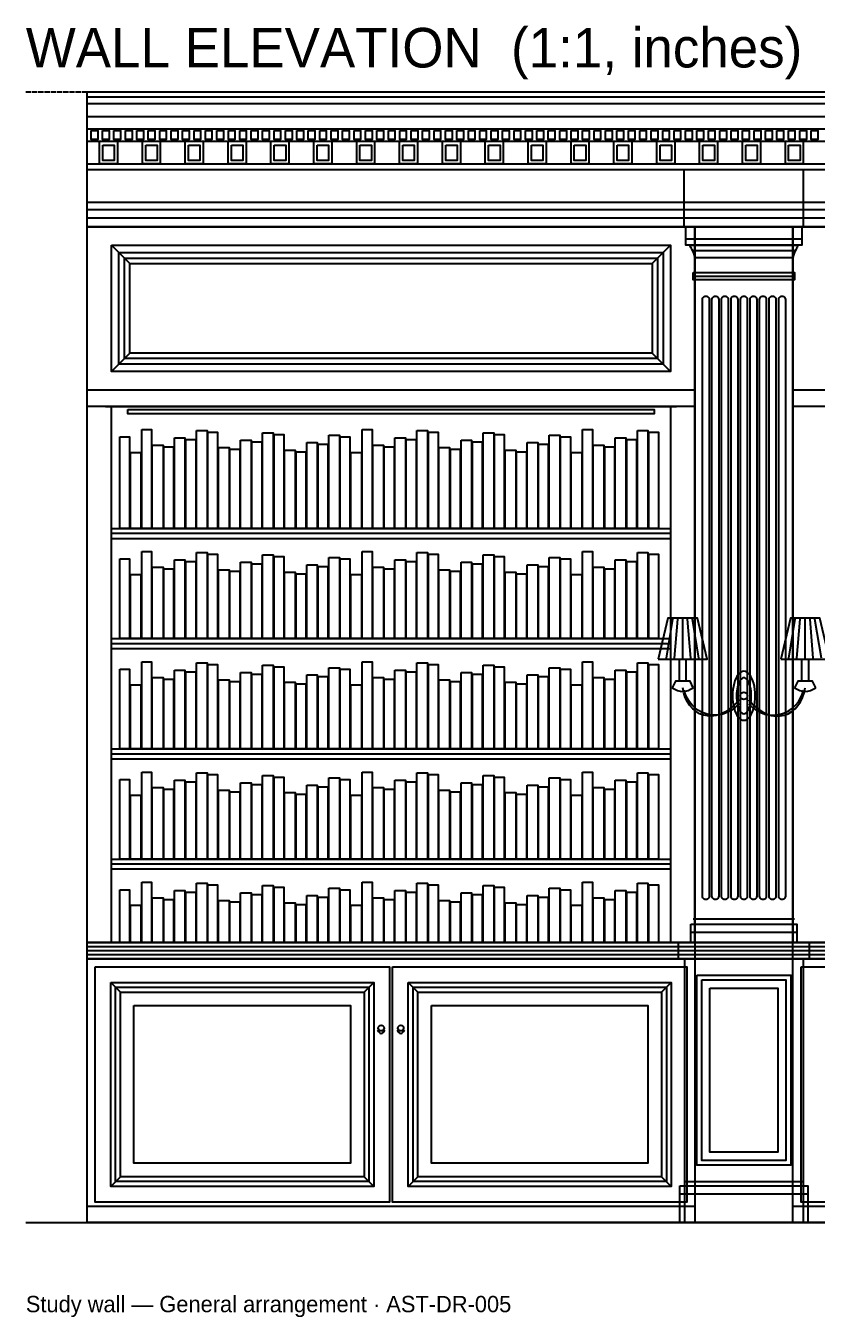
# Model space of a CAD drawing. Header units: inches. Extents: x 0 to 473, y -9 to 115.
# Drawn here: x 0 to 76.2, y -9.1 to 115.4 of the extents above; entities that cross this region are included whole.
import ezdxf

# ---------------------------------------------------------------- set-up
doc = ezdxf.new("R2010")
doc.units = ezdxf.units.IN
doc.header["$MEASUREMENT"] = 0
doc.linetypes.add('DASHED', pattern=[0.6, 0.5, -0.1])
doc.layers.add('Wall elevation', color=7, linetype='Continuous')

msp = doc.modelspace()

# ---------------------------------------------------------------- linework, layer by layer
at = {"layer": 'Wall elevation', "linetype": 'DASHED'}
msp.add_line((0, 109.02), (190.83, 109.02), dxfattribs=at)
at = {"layer": 'Wall elevation'}
for p, q in [((5.91, 108.54), (184.92, 108.54)), ((5.91, 107.91), (184.92, 107.91)), ((5.91, 106.65), (184.92, 106.65)), ((5.91, 105.47), (184.92, 105.47)), ((5.91, 104.29), (184.92, 104.29)), ((5.91, 102.09), (184.92, 102.09)), ((5.91, 101.54), (184.92, 101.54)), ((63.5, 96.02), (63.5, 101.54)), ((75, 96.02), (75, 101.54)), ((5.91, 98.39), (184.92, 98.39)), ((5.91, 97.68), (184.92, 97.68)), ((5.91, 96.89), (184.92, 96.89)), ((63.66, 94.84), (74.84, 94.84)), ((8.27, 94.25), (10.04, 92.48)), ((62.17, 94.25), (60.39, 92.48)), ((64.29, 93.74), (74.21, 93.74)), ((64.53, 93.07), (73.98, 93.07)), ((64.37, 91.26), (74.13, 91.26)), ((8.27, 82.05), (10.04, 83.82)), ((62.17, 82.05), (60.39, 83.82)), ((7.68, 78.7), (62.76, 78.7)), ((8.27, 66.46), (62.17, 66.46)), ((61.77, 54.41), (62.4, 58.19)), ((62.56, 54.41), (62.87, 58.19)), ((63.35, 54.41), (63.35, 58.19)), ((64.13, 54.41), (63.82, 58.19)), ((64.92, 54.41), (64.29, 58.19)), ((73.58, 54.41), (74.21, 58.19)), ((74.37, 54.41), (74.69, 58.19)), ((75.16, 54.41), (75.16, 58.19)), ((75.94, 54.41), (75.63, 58.19)), ((76.73, 54.41), (76.1, 58.19)), ((8.27, 55.83), (62.17, 55.83)), ((8.27, 45.2), (62.17, 45.2)), ((8.27, 34.57), (62.17, 34.57)), ((64.37, 29.29), (74.13, 29.29)), ((64.13, 27.99), (74.37, 27.99)), ((5.91, 26.61), (64.53, 26.61)), ((5.91, 26.22), (64.53, 26.22)), ((62.95, 26.61), (75.55, 26.61)), ((62.95, 26.22), (75.55, 26.22)), ((73.98, 26.61), (124.72, 26.61)), ((73.98, 26.22), (124.72, 26.22)), ((5.91, 25.83), (64.53, 25.83)), ((62.95, 25.83), (75.55, 25.83)), ((73.98, 25.83), (124.72, 25.83)), ((8.19, 23.15), (9.13, 22.2)), ((33.56, 23.15), (32.62, 22.2)), ((36.87, 23.15), (37.81, 22.2)), ((62.24, 23.15), (61.3, 22.2)), ((8.19, 3.46), (9.13, 4.41)), ((33.56, 3.46), (32.62, 4.41)), ((36.87, 3.46), (37.81, 4.41)), ((62.24, 3.46), (61.3, 4.41)), ((63.54, 3.94), (74.96, 3.94)), ((63.07, 2.76), (75.43, 2.76)), ((5.91, 1.57), (64.53, 1.57)), ((73.98, 1.57), (124.72, 1.57)), ((0, 0), (190.83, 0))]:
    msp.add_line(p, q, dxfattribs=at)
for points in [[(5.91, 109.02), (184.92, 109.02), (184.92, 96.02), (5.91, 96.02), (5.91, 109.02)], [(6.3, 105.31), (6.93, 105.31), (6.93, 104.45), (6.3, 104.45), (6.3, 105.31)], [(7.4, 105.31), (8.03, 105.31), (8.03, 104.45), (7.4, 104.45), (7.4, 105.31)], [(8.5, 105.31), (9.13, 105.31), (9.13, 104.45), (8.5, 104.45), (8.5, 105.31)], [(9.61, 105.31), (10.24, 105.31), (10.24, 104.45), (9.61, 104.45), (9.61, 105.31)], [(10.71, 105.31), (11.34, 105.31), (11.34, 104.45), (10.71, 104.45), (10.71, 105.31)], [(11.81, 105.31), (12.44, 105.31), (12.44, 104.45), (11.81, 104.45), (11.81, 105.31)], [(12.91, 105.31), (13.54, 105.31), (13.54, 104.45), (12.91, 104.45), (12.91, 105.31)], [(14.02, 105.31), (14.65, 105.31), (14.65, 104.45), (14.02, 104.45), (14.02, 105.31)], [(15.12, 105.31), (15.75, 105.31), (15.75, 104.45), (15.12, 104.45), (15.12, 105.31)], [(16.22, 105.31), (16.85, 105.31), (16.85, 104.45), (16.22, 104.45), (16.22, 105.31)], [(17.32, 105.31), (17.95, 105.31), (17.95, 104.45), (17.32, 104.45), (17.32, 105.31)], [(18.43, 105.31), (19.06, 105.31), (19.06, 104.45), (18.43, 104.45), (18.43, 105.31)], [(19.53, 105.31), (20.16, 105.31), (20.16, 104.45), (19.53, 104.45), (19.53, 105.31)], [(20.63, 105.31), (21.26, 105.31), (21.26, 104.45), (20.63, 104.45), (20.63, 105.31)], [(21.73, 105.31), (22.36, 105.31), (22.36, 104.45), (21.73, 104.45), (21.73, 105.31)], [(22.83, 105.31), (23.46, 105.31), (23.46, 104.45), (22.83, 104.45), (22.83, 105.31)], [(23.94, 105.31), (24.57, 105.31), (24.57, 104.45), (23.94, 104.45), (23.94, 105.31)], [(25.04, 105.31), (25.67, 105.31), (25.67, 104.45), (25.04, 104.45), (25.04, 105.31)], [(26.14, 105.31), (26.77, 105.31), (26.77, 104.45), (26.14, 104.45), (26.14, 105.31)], [(27.24, 105.31), (27.87, 105.31), (27.87, 104.45), (27.24, 104.45), (27.24, 105.31)], [(28.35, 105.31), (28.98, 105.31), (28.98, 104.45), (28.35, 104.45), (28.35, 105.31)], [(29.45, 105.31), (30.08, 105.31), (30.08, 104.45), (29.45, 104.45), (29.45, 105.31)], [(30.55, 105.31), (31.18, 105.31), (31.18, 104.45), (30.55, 104.45), (30.55, 105.31)], [(31.65, 105.31), (32.28, 105.31), (32.28, 104.45), (31.65, 104.45), (31.65, 105.31)], [(32.76, 105.31), (33.39, 105.31), (33.39, 104.45), (32.76, 104.45), (32.76, 105.31)], [(33.86, 105.31), (34.49, 105.31), (34.49, 104.45), (33.86, 104.45), (33.86, 105.31)], [(34.96, 105.31), (35.59, 105.31), (35.59, 104.45), (34.96, 104.45), (34.96, 105.31)], [(36.06, 105.31), (36.69, 105.31), (36.69, 104.45), (36.06, 104.45), (36.06, 105.31)], [(37.17, 105.31), (37.8, 105.31), (37.8, 104.45), (37.17, 104.45), (37.17, 105.31)], [(38.27, 105.31), (38.9, 105.31), (38.9, 104.45), (38.27, 104.45), (38.27, 105.31)], [(39.37, 105.31), (40, 105.31), (40, 104.45), (39.37, 104.45), (39.37, 105.31)], [(40.47, 105.31), (41.1, 105.31), (41.1, 104.45), (40.47, 104.45), (40.47, 105.31)], [(41.57, 105.31), (42.2, 105.31), (42.2, 104.45), (41.57, 104.45), (41.57, 105.31)], [(42.68, 105.31), (43.31, 105.31), (43.31, 104.45), (42.68, 104.45), (42.68, 105.31)], [(43.78, 105.31), (44.41, 105.31), (44.41, 104.45), (43.78, 104.45), (43.78, 105.31)], [(44.88, 105.31), (45.51, 105.31), (45.51, 104.45), (44.88, 104.45), (44.88, 105.31)], [(45.98, 105.31), (46.61, 105.31), (46.61, 104.45), (45.98, 104.45), (45.98, 105.31)], [(47.09, 105.31), (47.72, 105.31), (47.72, 104.45), (47.09, 104.45), (47.09, 105.31)], [(48.19, 105.31), (48.82, 105.31), (48.82, 104.45), (48.19, 104.45), (48.19, 105.31)], [(49.29, 105.31), (49.92, 105.31), (49.92, 104.45), (49.29, 104.45), (49.29, 105.31)], [(50.39, 105.31), (51.02, 105.31), (51.02, 104.45), (50.39, 104.45), (50.39, 105.31)], [(51.5, 105.31), (52.13, 105.31), (52.13, 104.45), (51.5, 104.45), (51.5, 105.31)], [(52.6, 105.31), (53.23, 105.31), (53.23, 104.45), (52.6, 104.45), (52.6, 105.31)], [(53.7, 105.31), (54.33, 105.31), (54.33, 104.45), (53.7, 104.45), (53.7, 105.31)], [(54.8, 105.31), (55.43, 105.31), (55.43, 104.45), (54.8, 104.45), (54.8, 105.31)], [(55.91, 105.31), (56.54, 105.31), (56.54, 104.45), (55.91, 104.45), (55.91, 105.31)], [(57.01, 105.31), (57.64, 105.31), (57.64, 104.45), (57.01, 104.45), (57.01, 105.31)], [(58.11, 105.31), (58.74, 105.31), (58.74, 104.45), (58.11, 104.45), (58.11, 105.31)], [(59.21, 105.31), (59.84, 105.31), (59.84, 104.45), (59.21, 104.45), (59.21, 105.31)], [(60.31, 105.31), (60.94, 105.31), (60.94, 104.45), (60.31, 104.45), (60.31, 105.31)], [(61.42, 105.31), (62.05, 105.31), (62.05, 104.45), (61.42, 104.45), (61.42, 105.31)], [(62.52, 105.31), (63.15, 105.31), (63.15, 104.45), (62.52, 104.45), (62.52, 105.31)], [(63.62, 105.31), (64.25, 105.31), (64.25, 104.45), (63.62, 104.45), (63.62, 105.31)], [(64.72, 105.31), (65.35, 105.31), (65.35, 104.45), (64.72, 104.45), (64.72, 105.31)], [(65.83, 105.31), (66.46, 105.31), (66.46, 104.45), (65.83, 104.45), (65.83, 105.31)], [(66.93, 105.31), (67.56, 105.31), (67.56, 104.45), (66.93, 104.45), (66.93, 105.31)], [(68.03, 105.31), (68.66, 105.31), (68.66, 104.45), (68.03, 104.45), (68.03, 105.31)], [(69.13, 105.31), (69.76, 105.31), (69.76, 104.45), (69.13, 104.45), (69.13, 105.31)], [(70.24, 105.31), (70.87, 105.31), (70.87, 104.45), (70.24, 104.45), (70.24, 105.31)], [(71.34, 105.31), (71.97, 105.31), (71.97, 104.45), (71.34, 104.45), (71.34, 105.31)], [(72.44, 105.31), (73.07, 105.31), (73.07, 104.45), (72.44, 104.45), (72.44, 105.31)], [(73.54, 105.31), (74.17, 105.31), (74.17, 104.45), (73.54, 104.45), (73.54, 105.31)], [(74.65, 105.31), (75.28, 105.31), (75.28, 104.45), (74.65, 104.45), (74.65, 105.31)], [(75.75, 105.31), (76.38, 105.31), (76.38, 104.45), (75.75, 104.45), (75.75, 105.31)], [(7.11, 104.29), (8.84, 104.29), (8.84, 102.09), (7.11, 102.09), (7.11, 104.29)], [(7.42, 103.9), (8.52, 103.9), (8.52, 102.4), (7.42, 102.4), (7.42, 103.9)], [(11.24, 104.29), (12.97, 104.29), (12.97, 102.09), (11.24, 102.09), (11.24, 104.29)], [(11.56, 103.9), (12.66, 103.9), (12.66, 102.4), (11.56, 102.4), (11.56, 103.9)], [(15.37, 104.29), (17.11, 104.29), (17.11, 102.09), (15.37, 102.09), (15.37, 104.29)], [(15.69, 103.9), (16.79, 103.9), (16.79, 102.4), (15.69, 102.4), (15.69, 103.9)], [(19.51, 104.29), (21.24, 104.29), (21.24, 102.09), (19.51, 102.09), (19.51, 104.29)], [(19.82, 103.9), (20.93, 103.9), (20.93, 102.4), (19.82, 102.4), (19.82, 103.9)], [(23.64, 104.29), (25.37, 104.29), (25.37, 102.09), (23.64, 102.09), (23.64, 104.29)], [(23.96, 103.9), (25.06, 103.9), (25.06, 102.4), (23.96, 102.4), (23.96, 103.9)], [(27.78, 104.29), (29.51, 104.29), (29.51, 102.09), (27.78, 102.09), (27.78, 104.29)], [(28.09, 103.9), (29.19, 103.9), (29.19, 102.4), (28.09, 102.4), (28.09, 103.9)], [(31.91, 104.29), (33.64, 104.29), (33.64, 102.09), (31.91, 102.09), (31.91, 104.29)], [(32.22, 103.9), (33.33, 103.9), (33.33, 102.4), (32.22, 102.4), (32.22, 103.9)], [(36.04, 104.29), (37.78, 104.29), (37.78, 102.09), (36.04, 102.09), (36.04, 104.29)], [(36.36, 103.9), (37.46, 103.9), (37.46, 102.4), (36.36, 102.4), (36.36, 103.9)], [(40.18, 104.29), (41.91, 104.29), (41.91, 102.09), (40.18, 102.09), (40.18, 104.29)], [(40.49, 103.9), (41.59, 103.9), (41.59, 102.4), (40.49, 102.4), (40.49, 103.9)], [(44.31, 104.29), (46.04, 104.29), (46.04, 102.09), (44.31, 102.09), (44.31, 104.29)], [(44.63, 103.9), (45.73, 103.9), (45.73, 102.4), (44.63, 102.4), (44.63, 103.9)], [(48.44, 104.29), (50.18, 104.29), (50.18, 102.09), (48.44, 102.09), (48.44, 104.29)], [(48.76, 103.9), (49.86, 103.9), (49.86, 102.4), (48.76, 102.4), (48.76, 103.9)], [(52.58, 104.29), (54.31, 104.29), (54.31, 102.09), (52.58, 102.09), (52.58, 104.29)], [(52.89, 103.9), (54, 103.9), (54, 102.4), (52.89, 102.4), (52.89, 103.9)], [(56.71, 104.29), (58.44, 104.29), (58.44, 102.09), (56.71, 102.09), (56.71, 104.29)], [(57.03, 103.9), (58.13, 103.9), (58.13, 102.4), (57.03, 102.4), (57.03, 103.9)], [(60.85, 104.29), (62.58, 104.29), (62.58, 102.09), (60.85, 102.09), (60.85, 104.29)], [(61.16, 103.9), (62.26, 103.9), (62.26, 102.4), (61.16, 102.4), (61.16, 103.9)], [(64.98, 104.29), (66.71, 104.29), (66.71, 102.09), (64.98, 102.09), (64.98, 104.29)], [(65.3, 103.9), (66.4, 103.9), (66.4, 102.4), (65.3, 102.4), (65.3, 103.9)], [(69.11, 104.29), (70.85, 104.29), (70.85, 102.09), (69.11, 102.09), (69.11, 104.29)], [(69.43, 103.9), (70.53, 103.9), (70.53, 102.4), (69.43, 102.4), (69.43, 103.9)], [(73.25, 104.29), (74.98, 104.29), (74.98, 102.09), (73.25, 102.09), (73.25, 104.29)], [(73.56, 103.9), (74.67, 103.9), (74.67, 102.4), (73.56, 102.4), (73.56, 103.9)], [(5.91, 96.02), (64.53, 96.02), (64.53, 27.01), (5.91, 27.01), (5.91, 96.02)], [(63.66, 96.02), (74.84, 96.02), (74.84, 94.25), (63.66, 94.25), (63.66, 96.02)], [(64.53, 96.02), (73.98, 96.02), (73.98, 27.01), (64.53, 27.01), (64.53, 96.02)], [(73.98, 96.02), (124.72, 96.02), (124.72, 27.01), (73.98, 27.01), (73.98, 96.02)], [(8.27, 94.25), (62.17, 94.25), (62.17, 82.05), (8.27, 82.05), (8.27, 94.25)], [(8.98, 93.54), (61.46, 93.54), (61.46, 82.76), (8.98, 82.76), (8.98, 93.54)], [(64.06, 94.25), (74.45, 94.25)], [(9.53, 92.99), (60.91, 92.99), (60.91, 83.31), (9.53, 83.31), (9.53, 92.99)], [(10.04, 92.48), (60.39, 92.48), (60.39, 83.82), (10.04, 83.82), (10.04, 92.48)], [(64.37, 91.61), (74.13, 91.61), (74.13, 90.91), (64.37, 90.91), (64.37, 91.61)], [(65.26, 31.46), (65.26, 89.01)], [(65.58, 89.33), (65.58, 89.33)], [(65.9, 89.01), (65.9, 31.46)], [(66.17, 31.46), (66.17, 89.01)], [(66.5, 89.33), (66.5, 89.33)], [(66.82, 89.01), (66.82, 31.46)], [(67.09, 31.46), (67.09, 89.01)], [(67.41, 89.33), (67.41, 89.33)], [(67.74, 89.01), (67.74, 31.46)], [(68.01, 31.46), (68.01, 89.01)], [(68.33, 89.33), (68.33, 89.33)], [(68.65, 89.01), (68.65, 31.46)], [(68.93, 31.46), (68.93, 89.01)], [(69.25, 89.33), (69.25, 89.33)], [(69.57, 89.01), (69.57, 31.46)], [(69.85, 31.46), (69.85, 89.01)], [(70.17, 89.33), (70.17, 89.33)], [(70.49, 89.01), (70.49, 31.46)], [(70.77, 31.46), (70.77, 89.01)], [(71.09, 89.33), (71.09, 89.33)], [(71.41, 89.01), (71.41, 31.46)], [(71.69, 31.46), (71.69, 89.01)], [(72.01, 89.33), (72.01, 89.33)], [(72.33, 89.01), (72.33, 31.46)], [(72.61, 31.46), (72.61, 89.01)], [(72.93, 89.33), (72.93, 89.33)], [(73.25, 89.01), (73.25, 31.46)], [(5.91, 80.28), (64.53, 80.28), (64.53, 78.7), (5.91, 78.7), (5.91, 80.28)], [(73.98, 80.28), (124.72, 80.28), (124.72, 78.7), (73.98, 78.7), (73.98, 80.28)], [(8.27, 78.7), (62.17, 78.7), (62.17, 27.01), (8.27, 27.01), (8.27, 78.7)], [(9.84, 78.39), (60.59, 78.39), (60.59, 77.99), (9.84, 77.99), (9.84, 78.39)], [(11.18, 76.46), (12.13, 76.46), (12.13, 66.93), (11.18, 66.93), (11.18, 76.46)], [(16.46, 76.38), (17.48, 76.38), (17.48, 66.93), (16.46, 66.93), (16.46, 76.38)], [(17.56, 76.22), (18.5, 76.22), (18.5, 66.93), (17.56, 66.93), (17.56, 76.22)], [(22.83, 76.14), (23.86, 76.14), (23.86, 66.93), (22.83, 66.93), (22.83, 76.14)], [(23.94, 75.98), (24.88, 75.98), (24.88, 66.93), (23.94, 66.93), (23.94, 75.98)], [(32.44, 76.46), (33.39, 76.46), (33.39, 66.93), (32.44, 66.93), (32.44, 76.46)], [(37.72, 76.38), (38.74, 76.38), (38.74, 66.93), (37.72, 66.93), (37.72, 76.38)], [(38.82, 76.22), (39.76, 76.22), (39.76, 66.93), (38.82, 66.93), (38.82, 76.22)], [(44.09, 76.14), (45.12, 76.14), (45.12, 66.93), (44.09, 66.93), (44.09, 76.14)], [(45.2, 75.98), (46.14, 75.98), (46.14, 66.93), (45.2, 66.93), (45.2, 75.98)], [(53.7, 76.46), (54.65, 76.46), (54.65, 66.93), (53.7, 66.93), (53.7, 76.46)], [(58.98, 76.38), (60, 76.38), (60, 66.93), (58.98, 66.93), (58.98, 76.38)], [(60.08, 76.22), (61.02, 76.22), (61.02, 66.93), (60.08, 66.93), (60.08, 76.22)], [(9.06, 75.75), (10, 75.75), (10, 66.93), (9.06, 66.93), (9.06, 75.75)], [(12.2, 74.96), (13.23, 74.96), (13.23, 66.93), (12.2, 66.93), (12.2, 74.96)], [(13.31, 74.8), (14.25, 74.8), (14.25, 66.93), (13.31, 66.93), (13.31, 74.8)], [(14.33, 75.67), (15.35, 75.67), (15.35, 66.93), (14.33, 66.93), (14.33, 75.67)], [(15.43, 75.51), (16.38, 75.51), (16.38, 66.93), (15.43, 66.93), (15.43, 75.51)], [(18.58, 74.72), (19.61, 74.72), (19.61, 66.93), (18.58, 66.93), (18.58, 74.72)], [(20.71, 75.43), (21.73, 75.43), (21.73, 66.93), (20.71, 66.93), (20.71, 75.43)], [(21.81, 75.28), (22.76, 75.28), (22.76, 66.93), (21.81, 66.93), (21.81, 75.28)], [(27.09, 75.2), (28.11, 75.2), (28.11, 66.93), (27.09, 66.93), (27.09, 75.2)], [(28.19, 75.04), (29.13, 75.04), (29.13, 66.93), (28.19, 66.93), (28.19, 75.04)], [(29.21, 75.91), (30.24, 75.91), (30.24, 66.93), (29.21, 66.93), (29.21, 75.91)], [(30.31, 75.75), (31.26, 75.75), (31.26, 66.93), (30.31, 66.93), (30.31, 75.75)], [(33.46, 74.96), (34.49, 74.96), (34.49, 66.93), (33.46, 66.93), (33.46, 74.96)], [(34.57, 74.8), (35.51, 74.8), (35.51, 66.93), (34.57, 66.93), (34.57, 74.8)], [(35.59, 75.67), (36.61, 75.67), (36.61, 66.93), (35.59, 66.93), (35.59, 75.67)], [(36.69, 75.51), (37.64, 75.51), (37.64, 66.93), (36.69, 66.93), (36.69, 75.51)], [(39.84, 74.72), (40.87, 74.72), (40.87, 66.93), (39.84, 66.93), (39.84, 74.72)], [(41.97, 75.43), (42.99, 75.43), (42.99, 66.93), (41.97, 66.93), (41.97, 75.43)], [(43.07, 75.28), (44.02, 75.28), (44.02, 66.93), (43.07, 66.93), (43.07, 75.28)], [(48.35, 75.2), (49.37, 75.2), (49.37, 66.93), (48.35, 66.93), (48.35, 75.2)], [(49.45, 75.04), (50.39, 75.04), (50.39, 66.93), (49.45, 66.93), (49.45, 75.04)], [(50.47, 75.91), (51.5, 75.91), (51.5, 66.93), (50.47, 66.93), (50.47, 75.91)], [(51.57, 75.75), (52.52, 75.75), (52.52, 66.93), (51.57, 66.93), (51.57, 75.75)], [(54.72, 74.96), (55.75, 74.96), (55.75, 66.93), (54.72, 66.93), (54.72, 74.96)], [(55.83, 74.8), (56.77, 74.8), (56.77, 66.93), (55.83, 66.93), (55.83, 74.8)], [(56.85, 75.67), (57.87, 75.67), (57.87, 66.93), (56.85, 66.93), (56.85, 75.67)], [(57.95, 75.51), (58.9, 75.51), (58.9, 66.93), (57.95, 66.93), (57.95, 75.51)], [(10.08, 74.25), (11.1, 74.25), (11.1, 66.93), (10.08, 66.93), (10.08, 74.25)], [(19.69, 74.57), (20.63, 74.57), (20.63, 66.93), (19.69, 66.93), (19.69, 74.57)], [(24.96, 74.49), (25.98, 74.49), (25.98, 66.93), (24.96, 66.93), (24.96, 74.49)], [(26.06, 74.33), (27.01, 74.33), (27.01, 66.93), (26.06, 66.93), (26.06, 74.33)], [(31.34, 74.25), (32.36, 74.25), (32.36, 66.93), (31.34, 66.93), (31.34, 74.25)], [(40.94, 74.57), (41.89, 74.57), (41.89, 66.93), (40.94, 66.93), (40.94, 74.57)], [(46.22, 74.49), (47.24, 74.49), (47.24, 66.93), (46.22, 66.93), (46.22, 74.49)], [(47.32, 74.33), (48.27, 74.33), (48.27, 66.93), (47.32, 66.93), (47.32, 74.33)], [(52.6, 74.25), (53.62, 74.25), (53.62, 66.93), (52.6, 66.93), (52.6, 74.25)], [(8.27, 66.93), (62.17, 66.93), (62.17, 65.94), (8.27, 65.94), (8.27, 66.93)], [(9.06, 63.98), (10, 63.98), (10, 56.3), (9.06, 56.3), (9.06, 63.98)], [(11.18, 64.69), (12.13, 64.69), (12.13, 56.3), (11.18, 56.3), (11.18, 64.69)], [(14.33, 63.9), (15.35, 63.9), (15.35, 56.3), (14.33, 56.3), (14.33, 63.9)], [(15.43, 63.74), (16.38, 63.74), (16.38, 56.3), (15.43, 56.3), (15.43, 63.74)], [(16.46, 64.61), (17.48, 64.61), (17.48, 56.3), (16.46, 56.3), (16.46, 64.61)], [(17.56, 64.45), (18.5, 64.45), (18.5, 56.3), (17.56, 56.3), (17.56, 64.45)], [(20.71, 63.66), (21.73, 63.66), (21.73, 56.3), (20.71, 56.3), (20.71, 63.66)], [(22.83, 64.37), (23.86, 64.37), (23.86, 56.3), (22.83, 56.3), (22.83, 64.37)], [(23.94, 64.21), (24.88, 64.21), (24.88, 56.3), (23.94, 56.3), (23.94, 64.21)], [(29.21, 64.13), (30.24, 64.13), (30.24, 56.3), (29.21, 56.3), (29.21, 64.13)], [(30.31, 63.98), (31.26, 63.98), (31.26, 56.3), (30.31, 56.3), (30.31, 63.98)], [(32.44, 64.69), (33.39, 64.69), (33.39, 56.3), (32.44, 56.3), (32.44, 64.69)], [(35.59, 63.9), (36.61, 63.9), (36.61, 56.3), (35.59, 56.3), (35.59, 63.9)], [(36.69, 63.74), (37.64, 63.74), (37.64, 56.3), (36.69, 56.3), (36.69, 63.74)], [(37.72, 64.61), (38.74, 64.61), (38.74, 56.3), (37.72, 56.3), (37.72, 64.61)], [(38.82, 64.45), (39.76, 64.45), (39.76, 56.3), (38.82, 56.3), (38.82, 64.45)], [(41.97, 63.66), (42.99, 63.66), (42.99, 56.3), (41.97, 56.3), (41.97, 63.66)], [(44.09, 64.37), (45.12, 64.37), (45.12, 56.3), (44.09, 56.3), (44.09, 64.37)], [(45.2, 64.21), (46.14, 64.21), (46.14, 56.3), (45.2, 56.3), (45.2, 64.21)], [(50.47, 64.13), (51.5, 64.13), (51.5, 56.3), (50.47, 56.3), (50.47, 64.13)], [(51.57, 63.98), (52.52, 63.98), (52.52, 56.3), (51.57, 56.3), (51.57, 63.98)], [(53.7, 64.69), (54.65, 64.69), (54.65, 56.3), (53.7, 56.3), (53.7, 64.69)], [(56.85, 63.9), (57.87, 63.9), (57.87, 56.3), (56.85, 56.3), (56.85, 63.9)], [(57.95, 63.74), (58.9, 63.74), (58.9, 56.3), (57.95, 56.3), (57.95, 63.74)], [(58.98, 64.61), (60, 64.61), (60, 56.3), (58.98, 56.3), (58.98, 64.61)], [(60.08, 64.45), (61.02, 64.45), (61.02, 56.3), (60.08, 56.3), (60.08, 64.45)], [(10.08, 62.48), (11.1, 62.48), (11.1, 56.3), (10.08, 56.3), (10.08, 62.48)], [(12.2, 63.19), (13.23, 63.19), (13.23, 56.3), (12.2, 56.3), (12.2, 63.19)], [(13.31, 63.03), (14.25, 63.03), (14.25, 56.3), (13.31, 56.3), (13.31, 63.03)], [(18.58, 62.95), (19.61, 62.95), (19.61, 56.3), (18.58, 56.3), (18.58, 62.95)], [(19.69, 62.8), (20.63, 62.8), (20.63, 56.3), (19.69, 56.3), (19.69, 62.8)], [(21.81, 63.5), (22.76, 63.5), (22.76, 56.3), (21.81, 56.3), (21.81, 63.5)], [(24.96, 62.72), (25.98, 62.72), (25.98, 56.3), (24.96, 56.3), (24.96, 62.72)], [(26.06, 62.56), (27.01, 62.56), (27.01, 56.3), (26.06, 56.3), (26.06, 62.56)], [(27.09, 63.43), (28.11, 63.43), (28.11, 56.3), (27.09, 56.3), (27.09, 63.43)], [(28.19, 63.27), (29.13, 63.27), (29.13, 56.3), (28.19, 56.3), (28.19, 63.27)], [(31.34, 62.48), (32.36, 62.48), (32.36, 56.3), (31.34, 56.3), (31.34, 62.48)], [(33.46, 63.19), (34.49, 63.19), (34.49, 56.3), (33.46, 56.3), (33.46, 63.19)], [(34.57, 63.03), (35.51, 63.03), (35.51, 56.3), (34.57, 56.3), (34.57, 63.03)], [(39.84, 62.95), (40.87, 62.95), (40.87, 56.3), (39.84, 56.3), (39.84, 62.95)], [(40.94, 62.8), (41.89, 62.8), (41.89, 56.3), (40.94, 56.3), (40.94, 62.8)], [(43.07, 63.5), (44.02, 63.5), (44.02, 56.3), (43.07, 56.3), (43.07, 63.5)], [(46.22, 62.72), (47.24, 62.72), (47.24, 56.3), (46.22, 56.3), (46.22, 62.72)], [(47.32, 62.56), (48.27, 62.56), (48.27, 56.3), (47.32, 56.3), (47.32, 62.56)], [(48.35, 63.43), (49.37, 63.43), (49.37, 56.3), (48.35, 56.3), (48.35, 63.43)], [(49.45, 63.27), (50.39, 63.27), (50.39, 56.3), (49.45, 56.3), (49.45, 63.27)], [(52.6, 62.48), (53.62, 62.48), (53.62, 56.3), (52.6, 56.3), (52.6, 62.48)], [(54.72, 63.19), (55.75, 63.19), (55.75, 56.3), (54.72, 56.3), (54.72, 63.19)], [(55.83, 63.03), (56.77, 63.03), (56.77, 56.3), (55.83, 56.3), (55.83, 63.03)], [(60.98, 54.33), (65.71, 54.33), (64.76, 58.27), (61.93, 58.27), (60.98, 54.33)], [(72.8, 54.33), (77.52, 54.33), (76.57, 58.27), (73.74, 58.27), (72.8, 54.33)], [(8.27, 56.3), (62.17, 56.3), (62.17, 55.31), (8.27, 55.31), (8.27, 56.3)], [(11.18, 54.06), (12.13, 54.06), (12.13, 45.67), (11.18, 45.67), (11.18, 54.06)], [(16.46, 53.98), (17.48, 53.98), (17.48, 45.67), (16.46, 45.67), (16.46, 53.98)], [(17.56, 53.82), (18.5, 53.82), (18.5, 45.67), (17.56, 45.67), (17.56, 53.82)], [(22.83, 53.74), (23.86, 53.74), (23.86, 45.67), (22.83, 45.67), (22.83, 53.74)], [(23.94, 53.58), (24.88, 53.58), (24.88, 45.67), (23.94, 45.67), (23.94, 53.58)], [(32.44, 54.06), (33.39, 54.06), (33.39, 45.67), (32.44, 45.67), (32.44, 54.06)], [(37.72, 53.98), (38.74, 53.98), (38.74, 45.67), (37.72, 45.67), (37.72, 53.98)], [(38.82, 53.82), (39.76, 53.82), (39.76, 45.67), (38.82, 45.67), (38.82, 53.82)], [(44.09, 53.74), (45.12, 53.74), (45.12, 45.67), (44.09, 45.67), (44.09, 53.74)], [(45.2, 53.58), (46.14, 53.58), (46.14, 45.67), (45.2, 45.67), (45.2, 53.58)], [(53.7, 54.06), (54.65, 54.06), (54.65, 45.67), (53.7, 45.67), (53.7, 54.06)], [(58.98, 53.98), (60, 53.98), (60, 45.67), (58.98, 45.67), (58.98, 53.98)], [(60.08, 53.82), (61.02, 53.82), (61.02, 45.67), (60.08, 45.67), (60.08, 53.82)], [(63.03, 54.33), (63.66, 54.33), (63.66, 52.2), (63.03, 52.2), (63.03, 54.33)], [(74.84, 54.33), (75.47, 54.33), (75.47, 52.2), (74.84, 52.2), (74.84, 54.33)], [(9.06, 53.35), (10, 53.35), (10, 45.67), (9.06, 45.67), (9.06, 53.35)], [(12.2, 52.56), (13.23, 52.56), (13.23, 45.67), (12.2, 45.67), (12.2, 52.56)], [(13.31, 52.4), (14.25, 52.4), (14.25, 45.67), (13.31, 45.67), (13.31, 52.4)], [(14.33, 53.27), (15.35, 53.27), (15.35, 45.67), (14.33, 45.67), (14.33, 53.27)], [(15.43, 53.11), (16.38, 53.11), (16.38, 45.67), (15.43, 45.67), (15.43, 53.11)], [(18.58, 52.32), (19.61, 52.32), (19.61, 45.67), (18.58, 45.67), (18.58, 52.32)], [(20.71, 53.03), (21.73, 53.03), (21.73, 45.67), (20.71, 45.67), (20.71, 53.03)], [(21.81, 52.87), (22.76, 52.87), (22.76, 45.67), (21.81, 45.67), (21.81, 52.87)], [(27.09, 52.8), (28.11, 52.8), (28.11, 45.67), (27.09, 45.67), (27.09, 52.8)], [(28.19, 52.64), (29.13, 52.64), (29.13, 45.67), (28.19, 45.67), (28.19, 52.64)], [(29.21, 53.5), (30.24, 53.5), (30.24, 45.67), (29.21, 45.67), (29.21, 53.5)], [(30.31, 53.35), (31.26, 53.35), (31.26, 45.67), (30.31, 45.67), (30.31, 53.35)], [(33.46, 52.56), (34.49, 52.56), (34.49, 45.67), (33.46, 45.67), (33.46, 52.56)], [(34.57, 52.4), (35.51, 52.4), (35.51, 45.67), (34.57, 45.67), (34.57, 52.4)], [(35.59, 53.27), (36.61, 53.27), (36.61, 45.67), (35.59, 45.67), (35.59, 53.27)], [(36.69, 53.11), (37.64, 53.11), (37.64, 45.67), (36.69, 45.67), (36.69, 53.11)], [(39.84, 52.32), (40.87, 52.32), (40.87, 45.67), (39.84, 45.67), (39.84, 52.32)], [(41.97, 53.03), (42.99, 53.03), (42.99, 45.67), (41.97, 45.67), (41.97, 53.03)], [(43.07, 52.87), (44.02, 52.87), (44.02, 45.67), (43.07, 45.67), (43.07, 52.87)], [(48.35, 52.8), (49.37, 52.8), (49.37, 45.67), (48.35, 45.67), (48.35, 52.8)], [(49.45, 52.64), (50.39, 52.64), (50.39, 45.67), (49.45, 45.67), (49.45, 52.64)], [(50.47, 53.5), (51.5, 53.5), (51.5, 45.67), (50.47, 45.67), (50.47, 53.5)], [(51.57, 53.35), (52.52, 53.35), (52.52, 45.67), (51.57, 45.67), (51.57, 53.35)], [(54.72, 52.56), (55.75, 52.56), (55.75, 45.67), (54.72, 45.67), (54.72, 52.56)], [(55.83, 52.4), (56.77, 52.4), (56.77, 45.67), (55.83, 45.67), (55.83, 52.4)], [(56.85, 53.27), (57.87, 53.27), (57.87, 45.67), (56.85, 45.67), (56.85, 53.27)], [(57.95, 53.11), (58.9, 53.11), (58.9, 45.67), (57.95, 45.67), (57.95, 53.11)], [(10.08, 51.85), (11.1, 51.85), (11.1, 45.67), (10.08, 45.67), (10.08, 51.85)], [(19.69, 52.17), (20.63, 52.17), (20.63, 45.67), (19.69, 45.67), (19.69, 52.17)], [(24.96, 52.09), (25.98, 52.09), (25.98, 45.67), (24.96, 45.67), (24.96, 52.09)], [(26.06, 51.93), (27.01, 51.93), (27.01, 45.67), (26.06, 45.67), (26.06, 51.93)], [(31.34, 51.85), (32.36, 51.85), (32.36, 45.67), (31.34, 45.67), (31.34, 51.85)], [(40.94, 52.17), (41.89, 52.17), (41.89, 45.67), (40.94, 45.67), (40.94, 52.17)], [(46.22, 52.09), (47.24, 52.09), (47.24, 45.67), (46.22, 45.67), (46.22, 52.09)], [(47.32, 51.93), (48.27, 51.93), (48.27, 45.67), (47.32, 45.67), (47.32, 51.93)], [(52.6, 51.85), (53.62, 51.85), (53.62, 45.67), (52.6, 45.67), (52.6, 51.85)], [(64.37, 51.57), (64.06, 52.2), (62.64, 52.2), (62.32, 51.57)], [(76.18, 51.57), (75.87, 52.2), (74.45, 52.2), (74.13, 51.57)], [(8.27, 45.67), (62.17, 45.67), (62.17, 44.69), (8.27, 44.69), (8.27, 45.67)], [(9.06, 42.72), (10, 42.72), (10, 35.04), (9.06, 35.04), (9.06, 42.72)], [(11.18, 43.43), (12.13, 43.43), (12.13, 35.04), (11.18, 35.04), (11.18, 43.43)], [(14.33, 42.64), (15.35, 42.64), (15.35, 35.04), (14.33, 35.04), (14.33, 42.64)], [(15.43, 42.48), (16.38, 42.48), (16.38, 35.04), (15.43, 35.04), (15.43, 42.48)], [(16.46, 43.35), (17.48, 43.35), (17.48, 35.04), (16.46, 35.04), (16.46, 43.35)], [(17.56, 43.19), (18.5, 43.19), (18.5, 35.04), (17.56, 35.04), (17.56, 43.19)], [(20.71, 42.4), (21.73, 42.4), (21.73, 35.04), (20.71, 35.04), (20.71, 42.4)], [(22.83, 43.11), (23.86, 43.11), (23.86, 35.04), (22.83, 35.04), (22.83, 43.11)], [(23.94, 42.95), (24.88, 42.95), (24.88, 35.04), (23.94, 35.04), (23.94, 42.95)], [(29.21, 42.87), (30.24, 42.87), (30.24, 35.04), (29.21, 35.04), (29.21, 42.87)], [(30.31, 42.72), (31.26, 42.72), (31.26, 35.04), (30.31, 35.04), (30.31, 42.72)], [(32.44, 43.43), (33.39, 43.43), (33.39, 35.04), (32.44, 35.04), (32.44, 43.43)], [(35.59, 42.64), (36.61, 42.64), (36.61, 35.04), (35.59, 35.04), (35.59, 42.64)], [(36.69, 42.48), (37.64, 42.48), (37.64, 35.04), (36.69, 35.04), (36.69, 42.48)], [(37.72, 43.35), (38.74, 43.35), (38.74, 35.04), (37.72, 35.04), (37.72, 43.35)], [(38.82, 43.19), (39.76, 43.19), (39.76, 35.04), (38.82, 35.04), (38.82, 43.19)], [(41.97, 42.4), (42.99, 42.4), (42.99, 35.04), (41.97, 35.04), (41.97, 42.4)], [(44.09, 43.11), (45.12, 43.11), (45.12, 35.04), (44.09, 35.04), (44.09, 43.11)], [(45.2, 42.95), (46.14, 42.95), (46.14, 35.04), (45.2, 35.04), (45.2, 42.95)], [(50.47, 42.87), (51.5, 42.87), (51.5, 35.04), (50.47, 35.04), (50.47, 42.87)], [(51.57, 42.72), (52.52, 42.72), (52.52, 35.04), (51.57, 35.04), (51.57, 42.72)], [(53.7, 43.43), (54.65, 43.43), (54.65, 35.04), (53.7, 35.04), (53.7, 43.43)], [(56.85, 42.64), (57.87, 42.64), (57.87, 35.04), (56.85, 35.04), (56.85, 42.64)], [(57.95, 42.48), (58.9, 42.48), (58.9, 35.04), (57.95, 35.04), (57.95, 42.48)], [(58.98, 43.35), (60, 43.35), (60, 35.04), (58.98, 35.04), (58.98, 43.35)], [(60.08, 43.19), (61.02, 43.19), (61.02, 35.04), (60.08, 35.04), (60.08, 43.19)], [(10.08, 41.22), (11.1, 41.22), (11.1, 35.04), (10.08, 35.04), (10.08, 41.22)], [(12.2, 41.93), (13.23, 41.93), (13.23, 35.04), (12.2, 35.04), (12.2, 41.93)], [(13.31, 41.77), (14.25, 41.77), (14.25, 35.04), (13.31, 35.04), (13.31, 41.77)], [(18.58, 41.69), (19.61, 41.69), (19.61, 35.04), (18.58, 35.04), (18.58, 41.69)], [(19.69, 41.54), (20.63, 41.54), (20.63, 35.04), (19.69, 35.04), (19.69, 41.54)], [(21.81, 42.24), (22.76, 42.24), (22.76, 35.04), (21.81, 35.04), (21.81, 42.24)], [(24.96, 41.46), (25.98, 41.46), (25.98, 35.04), (24.96, 35.04), (24.96, 41.46)], [(26.06, 41.3), (27.01, 41.3), (27.01, 35.04), (26.06, 35.04), (26.06, 41.3)], [(27.09, 42.17), (28.11, 42.17), (28.11, 35.04), (27.09, 35.04), (27.09, 42.17)], [(28.19, 42.01), (29.13, 42.01), (29.13, 35.04), (28.19, 35.04), (28.19, 42.01)], [(31.34, 41.22), (32.36, 41.22), (32.36, 35.04), (31.34, 35.04), (31.34, 41.22)], [(33.46, 41.93), (34.49, 41.93), (34.49, 35.04), (33.46, 35.04), (33.46, 41.93)], [(34.57, 41.77), (35.51, 41.77), (35.51, 35.04), (34.57, 35.04), (34.57, 41.77)], [(39.84, 41.69), (40.87, 41.69), (40.87, 35.04), (39.84, 35.04), (39.84, 41.69)], [(40.94, 41.54), (41.89, 41.54), (41.89, 35.04), (40.94, 35.04), (40.94, 41.54)], [(43.07, 42.24), (44.02, 42.24), (44.02, 35.04), (43.07, 35.04), (43.07, 42.24)], [(46.22, 41.46), (47.24, 41.46), (47.24, 35.04), (46.22, 35.04), (46.22, 41.46)], [(47.32, 41.3), (48.27, 41.3), (48.27, 35.04), (47.32, 35.04), (47.32, 41.3)], [(48.35, 42.17), (49.37, 42.17), (49.37, 35.04), (48.35, 35.04), (48.35, 42.17)], [(49.45, 42.01), (50.39, 42.01), (50.39, 35.04), (49.45, 35.04), (49.45, 42.01)], [(52.6, 41.22), (53.62, 41.22), (53.62, 35.04), (52.6, 35.04), (52.6, 41.22)], [(54.72, 41.93), (55.75, 41.93), (55.75, 35.04), (54.72, 35.04), (54.72, 41.93)], [(55.83, 41.77), (56.77, 41.77), (56.77, 35.04), (55.83, 35.04), (55.83, 41.77)], [(8.27, 35.04), (62.17, 35.04), (62.17, 34.06), (8.27, 34.06), (8.27, 35.04)], [(11.18, 32.8), (12.13, 32.8), (12.13, 27.01), (11.18, 27.01), (11.18, 32.8)], [(16.46, 32.72), (17.48, 32.72), (17.48, 27.01), (16.46, 27.01), (16.46, 32.72)], [(17.56, 32.56), (18.5, 32.56), (18.5, 27.01), (17.56, 27.01), (17.56, 32.56)], [(22.83, 32.48), (23.86, 32.48), (23.86, 27.01), (22.83, 27.01), (22.83, 32.48)], [(32.44, 32.8), (33.39, 32.8), (33.39, 27.01), (32.44, 27.01), (32.44, 32.8)], [(37.72, 32.72), (38.74, 32.72), (38.74, 27.01), (37.72, 27.01), (37.72, 32.72)], [(38.82, 32.56), (39.76, 32.56), (39.76, 27.01), (38.82, 27.01), (38.82, 32.56)], [(44.09, 32.48), (45.12, 32.48), (45.12, 27.01), (44.09, 27.01), (44.09, 32.48)], [(53.7, 32.8), (54.65, 32.8), (54.65, 27.01), (53.7, 27.01), (53.7, 32.8)], [(58.98, 32.72), (60, 32.72), (60, 27.01), (58.98, 27.01), (58.98, 32.72)], [(60.08, 32.56), (61.02, 32.56), (61.02, 27.01), (60.08, 27.01), (60.08, 32.56)], [(9.06, 32.09), (10, 32.09), (10, 27.01), (9.06, 27.01), (9.06, 32.09)], [(12.2, 31.3), (13.23, 31.3), (13.23, 27.01), (12.2, 27.01), (12.2, 31.3)], [(13.31, 31.14), (14.25, 31.14), (14.25, 27.01), (13.31, 27.01), (13.31, 31.14)], [(14.33, 32.01), (15.35, 32.01), (15.35, 27.01), (14.33, 27.01), (14.33, 32.01)], [(15.43, 31.85), (16.38, 31.85), (16.38, 27.01), (15.43, 27.01), (15.43, 31.85)], [(20.71, 31.77), (21.73, 31.77), (21.73, 27.01), (20.71, 27.01), (20.71, 31.77)], [(21.81, 31.61), (22.76, 31.61), (22.76, 27.01), (21.81, 27.01), (21.81, 31.61)], [(23.94, 32.32), (24.88, 32.32), (24.88, 27.01), (23.94, 27.01), (23.94, 32.32)], [(27.09, 31.54), (28.11, 31.54), (28.11, 27.01), (27.09, 27.01), (27.09, 31.54)], [(28.19, 31.38), (29.13, 31.38), (29.13, 27.01), (28.19, 27.01), (28.19, 31.38)], [(29.21, 32.24), (30.24, 32.24), (30.24, 27.01), (29.21, 27.01), (29.21, 32.24)], [(30.31, 32.09), (31.26, 32.09), (31.26, 27.01), (30.31, 27.01), (30.31, 32.09)], [(33.46, 31.3), (34.49, 31.3), (34.49, 27.01), (33.46, 27.01), (33.46, 31.3)], [(34.57, 31.14), (35.51, 31.14), (35.51, 27.01), (34.57, 27.01), (34.57, 31.14)], [(35.59, 32.01), (36.61, 32.01), (36.61, 27.01), (35.59, 27.01), (35.59, 32.01)], [(36.69, 31.85), (37.64, 31.85), (37.64, 27.01), (36.69, 27.01), (36.69, 31.85)], [(41.97, 31.77), (42.99, 31.77), (42.99, 27.01), (41.97, 27.01), (41.97, 31.77)], [(43.07, 31.61), (44.02, 31.61), (44.02, 27.01), (43.07, 27.01), (43.07, 31.61)], [(45.2, 32.32), (46.14, 32.32), (46.14, 27.01), (45.2, 27.01), (45.2, 32.32)], [(48.35, 31.54), (49.37, 31.54), (49.37, 27.01), (48.35, 27.01), (48.35, 31.54)], [(49.45, 31.38), (50.39, 31.38), (50.39, 27.01), (49.45, 27.01), (49.45, 31.38)], [(50.47, 32.24), (51.5, 32.24), (51.5, 27.01), (50.47, 27.01), (50.47, 32.24)], [(51.57, 32.09), (52.52, 32.09), (52.52, 27.01), (51.57, 27.01), (51.57, 32.09)], [(54.72, 31.3), (55.75, 31.3), (55.75, 27.01), (54.72, 27.01), (54.72, 31.3)], [(55.83, 31.14), (56.77, 31.14), (56.77, 27.01), (55.83, 27.01), (55.83, 31.14)], [(56.85, 32.01), (57.87, 32.01), (57.87, 27.01), (56.85, 27.01), (56.85, 32.01)], [(57.95, 31.85), (58.9, 31.85), (58.9, 27.01), (57.95, 27.01), (57.95, 31.85)], [(65.58, 31.14), (65.58, 31.14)], [(66.5, 31.14), (66.5, 31.14)], [(67.41, 31.14), (67.41, 31.14)], [(68.33, 31.14), (68.33, 31.14)], [(69.25, 31.14), (69.25, 31.14)], [(70.17, 31.14), (70.17, 31.14)], [(71.09, 31.14), (71.09, 31.14)], [(72.01, 31.14), (72.01, 31.14)], [(72.93, 31.14), (72.93, 31.14)], [(10.08, 30.59), (11.1, 30.59), (11.1, 27.01), (10.08, 27.01), (10.08, 30.59)], [(18.58, 31.06), (19.61, 31.06), (19.61, 27.01), (18.58, 27.01), (18.58, 31.06)], [(19.69, 30.91), (20.63, 30.91), (20.63, 27.01), (19.69, 27.01), (19.69, 30.91)], [(24.96, 30.83), (25.98, 30.83), (25.98, 27.01), (24.96, 27.01), (24.96, 30.83)], [(26.06, 30.67), (27.01, 30.67), (27.01, 27.01), (26.06, 27.01), (26.06, 30.67)], [(31.34, 30.59), (32.36, 30.59), (32.36, 27.01), (31.34, 27.01), (31.34, 30.59)], [(39.84, 31.06), (40.87, 31.06), (40.87, 27.01), (39.84, 27.01), (39.84, 31.06)], [(40.94, 30.91), (41.89, 30.91), (41.89, 27.01), (40.94, 27.01), (40.94, 30.91)], [(46.22, 30.83), (47.24, 30.83), (47.24, 27.01), (46.22, 27.01), (46.22, 30.83)], [(47.32, 30.67), (48.27, 30.67), (48.27, 27.01), (47.32, 27.01), (47.32, 30.67)], [(52.6, 30.59), (53.62, 30.59), (53.62, 27.01), (52.6, 27.01), (52.6, 30.59)], [(64.13, 28.78), (74.37, 28.78), (74.37, 27.01), (64.13, 27.01), (64.13, 28.78)], [(5.91, 27.01), (64.53, 27.01), (64.53, 25.43), (5.91, 25.43), (5.91, 27.01)], [(62.95, 27.01), (75.55, 27.01), (75.55, 25.43), (62.95, 25.43), (62.95, 27.01)], [(73.98, 27.01), (124.72, 27.01), (124.72, 25.43), (73.98, 25.43), (73.98, 27.01)], [(5.91, 25.43), (64.53, 25.43), (64.53, 0), (5.91, 0), (5.91, 25.43)], [(63.54, 25.43), (74.96, 25.43), (74.96, 0), (63.54, 0), (63.54, 25.43)], [(73.98, 25.43), (124.72, 25.43), (124.72, 0), (73.98, 0), (73.98, 25.43)], [(6.69, 24.65), (35.06, 24.65), (35.06, 1.97), (6.69, 1.97), (6.69, 24.65)], [(35.37, 24.65), (63.74, 24.65), (63.74, 1.97), (35.37, 1.97), (35.37, 24.65)], [(64.72, 23.86), (73.78, 23.86), (73.78, 5.51), (64.72, 5.51), (64.72, 23.86)], [(74.76, 24.65), (99.19, 24.65), (99.19, 1.97), (74.76, 1.97), (74.76, 24.65)], [(8.19, 23.15), (33.56, 23.15), (33.56, 3.46), (8.19, 3.46), (8.19, 23.15)], [(8.66, 22.68), (33.09, 22.68), (33.09, 3.94), (8.66, 3.94), (8.66, 22.68)], [(36.87, 23.15), (62.24, 23.15), (62.24, 3.46), (36.87, 3.46), (36.87, 23.15)], [(37.34, 22.68), (61.77, 22.68), (61.77, 3.94), (37.34, 3.94), (37.34, 22.68)], [(65.2, 23.39), (73.31, 23.39), (73.31, 5.98), (65.2, 5.98), (65.2, 23.39)], [(65.98, 22.6), (72.52, 22.6), (72.52, 6.77), (65.98, 6.77), (65.98, 22.6)], [(9.13, 22.2), (32.62, 22.2), (32.62, 4.41), (9.13, 4.41), (9.13, 22.2)], [(37.81, 22.2), (61.3, 22.2), (61.3, 4.41), (37.81, 4.41), (37.81, 22.2)], [(10.43, 20.91), (31.32, 20.91), (31.32, 5.71), (10.43, 5.71), (10.43, 20.91)], [(39.11, 20.91), (60, 20.91), (60, 5.71), (39.11, 5.71), (39.11, 20.91)], [(63.07, 3.54), (75.43, 3.54), (75.43, 0), (63.07, 0), (63.07, 3.54)]]:
    msp.add_lwpolyline(points, dxfattribs=at)
for centre, radius in [((69.25, 50.79), 0.354), ((34.27, 18.74), 0.276), ((36.16, 18.74), 0.276)]:
    msp.add_circle(centre, radius, dxfattribs=at)
for points in [[(64.53, 93.07), (64.45, 93.66), (64.06, 93.98), (64.06, 94.25)], [(74.45, 94.25), (74.45, 93.98), (74.06, 93.66), (73.98, 93.07)], [(62.32, 51.57), (63.01, 51.1), (63.69, 51.1), (64.37, 51.57)], [(68.78, 50.39), (66.5, 47.64), (63.74, 48.82), (63.35, 51.57)], [(68.78, 50), (66.89, 47.95), (63.98, 49.06), (63.5, 51.34)], [(69.72, 50.39), (72.01, 47.64), (74.76, 48.82), (75.16, 51.57)], [(69.72, 50), (71.61, 47.95), (74.53, 49.06), (75, 51.34)], [(74.13, 51.57), (74.82, 51.1), (75.5, 51.1), (76.18, 51.57)], [(33.92, 18.58), (34.15, 18.11), (34.39, 18.11), (34.63, 18.58)], [(35.81, 18.58), (36.04, 18.11), (36.28, 18.11), (36.52, 18.58)]]:
    msp.add_open_spline(points, degree=3, dxfattribs=at)
for points, knots in [([(65.26, 89.01), (65.26, 89.07), (65.27, 89.12), (65.3, 89.17), (65.33, 89.22), (65.37, 89.26), (65.42, 89.29), (65.47, 89.32), (65.52, 89.33), (65.58, 89.33)], [0, 0, 0, 0, 1, 1, 1, 2, 2, 2, 3, 3, 3, 3]), ([(65.58, 89.33), (65.63, 89.33), (65.69, 89.32), (65.74, 89.29), (65.79, 89.26), (65.83, 89.22), (65.86, 89.17), (65.88, 89.12), (65.9, 89.07), (65.9, 89.01)], [0, 0, 0, 0, 1, 1, 1, 2, 2, 2, 3, 3, 3, 3]), ([(66.17, 89.01), (66.17, 89.07), (66.19, 89.12), (66.22, 89.17), (66.25, 89.22), (66.29, 89.26), (66.34, 89.29), (66.38, 89.32), (66.44, 89.33), (66.5, 89.33)], [0, 0, 0, 0, 1, 1, 1, 2, 2, 2, 3, 3, 3, 3]), ([(66.5, 89.33), (66.55, 89.33), (66.61, 89.32), (66.66, 89.29), (66.71, 89.26), (66.75, 89.22), (66.77, 89.17), (66.8, 89.12), (66.82, 89.07), (66.82, 89.01)], [0, 0, 0, 0, 1, 1, 1, 2, 2, 2, 3, 3, 3, 3]), ([(67.09, 89.01), (67.09, 89.07), (67.11, 89.12), (67.14, 89.17), (67.16, 89.22), (67.21, 89.26), (67.25, 89.29), (67.3, 89.32), (67.36, 89.33), (67.41, 89.33)], [0, 0, 0, 0, 1, 1, 1, 2, 2, 2, 3, 3, 3, 3]), ([(67.41, 89.33), (67.47, 89.33), (67.53, 89.32), (67.58, 89.29), (67.62, 89.26), (67.66, 89.22), (67.69, 89.17), (67.72, 89.12), (67.74, 89.07), (67.74, 89.01)], [0, 0, 0, 0, 1, 1, 1, 2, 2, 2, 3, 3, 3, 3]), ([(68.01, 89.01), (68.01, 89.07), (68.03, 89.12), (68.05, 89.17), (68.08, 89.22), (68.12, 89.26), (68.17, 89.29), (68.22, 89.32), (68.28, 89.33), (68.33, 89.33)], [0, 0, 0, 0, 1, 1, 1, 2, 2, 2, 3, 3, 3, 3]), ([(68.33, 89.33), (68.39, 89.33), (68.45, 89.32), (68.49, 89.29), (68.54, 89.26), (68.58, 89.22), (68.61, 89.17), (68.64, 89.12), (68.65, 89.07), (68.65, 89.01)], [0, 0, 0, 0, 1, 1, 1, 2, 2, 2, 3, 3, 3, 3]), ([(68.93, 89.01), (68.93, 89.07), (68.95, 89.12), (68.97, 89.17), (69, 89.22), (69.04, 89.26), (69.09, 89.29), (69.14, 89.32), (69.2, 89.33), (69.25, 89.33)], [0, 0, 0, 0, 1, 1, 1, 2, 2, 2, 3, 3, 3, 3]), ([(69.25, 89.33), (69.31, 89.33), (69.36, 89.32), (69.41, 89.29), (69.46, 89.26), (69.5, 89.22), (69.53, 89.17), (69.56, 89.12), (69.57, 89.07), (69.57, 89.01)], [0, 0, 0, 0, 1, 1, 1, 2, 2, 2, 3, 3, 3, 3]), ([(69.85, 89.01), (69.85, 89.07), (69.86, 89.12), (69.89, 89.17), (69.92, 89.22), (69.96, 89.26), (70.01, 89.29), (70.06, 89.32), (70.11, 89.33), (70.17, 89.33)], [0, 0, 0, 0, 1, 1, 1, 2, 2, 2, 3, 3, 3, 3]), ([(70.17, 89.33), (70.23, 89.33), (70.28, 89.32), (70.33, 89.29), (70.38, 89.26), (70.42, 89.22), (70.45, 89.17), (70.48, 89.12), (70.49, 89.07), (70.49, 89.01)], [0, 0, 0, 0, 1, 1, 1, 2, 2, 2, 3, 3, 3, 3]), ([(70.77, 89.01), (70.77, 89.07), (70.78, 89.12), (70.81, 89.17), (70.84, 89.22), (70.88, 89.26), (70.93, 89.29), (70.98, 89.32), (71.03, 89.33), (71.09, 89.33)], [0, 0, 0, 0, 1, 1, 1, 2, 2, 2, 3, 3, 3, 3]), ([(71.09, 89.33), (71.15, 89.33), (71.2, 89.32), (71.25, 89.29), (71.3, 89.26), (71.34, 89.22), (71.37, 89.17), (71.4, 89.12), (71.41, 89.07), (71.41, 89.01)], [0, 0, 0, 0, 1, 1, 1, 2, 2, 2, 3, 3, 3, 3]), ([(71.69, 89.01), (71.69, 89.07), (71.7, 89.12), (71.73, 89.17), (71.76, 89.22), (71.8, 89.26), (71.85, 89.29), (71.9, 89.32), (71.95, 89.33), (72.01, 89.33)], [0, 0, 0, 0, 1, 1, 1, 2, 2, 2, 3, 3, 3, 3]), ([(72.01, 89.33), (72.06, 89.33), (72.12, 89.32), (72.17, 89.29), (72.22, 89.26), (72.26, 89.22), (72.29, 89.17), (72.31, 89.12), (72.33, 89.07), (72.33, 89.01)], [0, 0, 0, 0, 1, 1, 1, 2, 2, 2, 3, 3, 3, 3]), ([(72.61, 89.01), (72.61, 89.07), (72.62, 89.12), (72.65, 89.17), (72.68, 89.22), (72.72, 89.26), (72.77, 89.29), (72.81, 89.32), (72.87, 89.33), (72.93, 89.33)], [0, 0, 0, 0, 1, 1, 1, 2, 2, 2, 3, 3, 3, 3]), ([(72.93, 89.33), (72.98, 89.33), (73.04, 89.32), (73.09, 89.29), (73.14, 89.26), (73.18, 89.22), (73.2, 89.17), (73.23, 89.12), (73.25, 89.07), (73.25, 89.01)], [0, 0, 0, 0, 1, 1, 1, 2, 2, 2, 3, 3, 3, 3]), ([(70.35, 50.79), (70.35, 50.37), (70.3, 49.97), (70.21, 49.61), (70.11, 49.25), (69.97, 48.95), (69.8, 48.74), (69.64, 48.53), (69.45, 48.43), (69.25, 48.43), (69.06, 48.43), (68.87, 48.53), (68.7, 48.74), (68.53, 48.95), (68.39, 49.25), (68.3, 49.61), (68.2, 49.97), (68.15, 50.37), (68.15, 50.79), (68.15, 51.2), (68.2, 51.61), (68.3, 51.97), (68.39, 52.33), (68.53, 52.63), (68.7, 52.83), (68.87, 53.04), (69.06, 53.15), (69.25, 53.15), (69.45, 53.15), (69.64, 53.04), (69.8, 52.83), (69.97, 52.63), (70.11, 52.33), (70.21, 51.97), (70.3, 51.61), (70.35, 51.2), (70.35, 50.79)], [0, 0, 0, 0, 1, 1, 1, 2, 2, 2, 3, 3, 3, 4, 4, 4, 5, 5, 5, 6, 6, 6, 7, 7, 7, 8, 8, 8, 9, 9, 9, 10, 10, 10, 11, 11, 11, 12, 12, 12, 12]), ([(69.96, 50.79), (69.96, 50.48), (69.93, 50.18), (69.87, 49.92), (69.8, 49.66), (69.71, 49.44), (69.61, 49.29), (69.5, 49.14), (69.38, 49.06), (69.25, 49.06), (69.13, 49.06), (69.01, 49.14), (68.9, 49.29), (68.79, 49.44), (68.7, 49.66), (68.64, 49.92), (68.58, 50.18), (68.54, 50.48), (68.54, 50.79), (68.54, 51.09), (68.58, 51.39), (68.64, 51.65), (68.7, 51.92), (68.79, 52.14), (68.9, 52.29), (69.01, 52.44), (69.13, 52.52), (69.25, 52.52), (69.38, 52.52), (69.5, 52.44), (69.61, 52.29), (69.71, 52.14), (69.8, 51.92), (69.87, 51.65), (69.93, 51.39), (69.96, 51.09), (69.96, 50.79)], [0, 0, 0, 0, 1, 1, 1, 2, 2, 2, 3, 3, 3, 4, 4, 4, 5, 5, 5, 6, 6, 6, 7, 7, 7, 8, 8, 8, 9, 9, 9, 10, 10, 10, 11, 11, 11, 12, 12, 12, 12]), ([(65.58, 31.14), (65.52, 31.14), (65.47, 31.16), (65.42, 31.18), (65.37, 31.21), (65.33, 31.25), (65.3, 31.3), (65.27, 31.35), (65.26, 31.41), (65.26, 31.46)], [0, 0, 0, 0, 1, 1, 1, 2, 2, 2, 3, 3, 3, 3]), ([(65.9, 31.46), (65.9, 31.41), (65.88, 31.35), (65.86, 31.3), (65.83, 31.25), (65.79, 31.21), (65.74, 31.18), (65.69, 31.16), (65.63, 31.14), (65.58, 31.14)], [0, 0, 0, 0, 1, 1, 1, 2, 2, 2, 3, 3, 3, 3]), ([(66.5, 31.14), (66.44, 31.14), (66.38, 31.16), (66.34, 31.18), (66.29, 31.21), (66.25, 31.25), (66.22, 31.3), (66.19, 31.35), (66.17, 31.41), (66.17, 31.46)], [0, 0, 0, 0, 1, 1, 1, 2, 2, 2, 3, 3, 3, 3]), ([(66.82, 31.46), (66.82, 31.41), (66.8, 31.35), (66.77, 31.3), (66.75, 31.25), (66.71, 31.21), (66.66, 31.18), (66.61, 31.16), (66.55, 31.14), (66.5, 31.14)], [0, 0, 0, 0, 1, 1, 1, 2, 2, 2, 3, 3, 3, 3]), ([(67.41, 31.14), (67.36, 31.14), (67.3, 31.16), (67.25, 31.18), (67.21, 31.21), (67.16, 31.25), (67.14, 31.3), (67.11, 31.35), (67.09, 31.41), (67.09, 31.46)], [0, 0, 0, 0, 1, 1, 1, 2, 2, 2, 3, 3, 3, 3]), ([(67.74, 31.46), (67.74, 31.41), (67.72, 31.35), (67.69, 31.3), (67.66, 31.25), (67.62, 31.21), (67.58, 31.18), (67.53, 31.16), (67.47, 31.14), (67.41, 31.14)], [0, 0, 0, 0, 1, 1, 1, 2, 2, 2, 3, 3, 3, 3]), ([(68.33, 31.14), (68.28, 31.14), (68.22, 31.16), (68.17, 31.18), (68.12, 31.21), (68.08, 31.25), (68.05, 31.3), (68.03, 31.35), (68.01, 31.41), (68.01, 31.46)], [0, 0, 0, 0, 1, 1, 1, 2, 2, 2, 3, 3, 3, 3]), ([(68.65, 31.46), (68.65, 31.41), (68.64, 31.35), (68.61, 31.3), (68.58, 31.25), (68.54, 31.21), (68.49, 31.18), (68.45, 31.16), (68.39, 31.14), (68.33, 31.14)], [0, 0, 0, 0, 1, 1, 1, 2, 2, 2, 3, 3, 3, 3]), ([(69.25, 31.14), (69.2, 31.14), (69.14, 31.16), (69.09, 31.18), (69.04, 31.21), (69, 31.25), (68.97, 31.3), (68.95, 31.35), (68.93, 31.41), (68.93, 31.46)], [0, 0, 0, 0, 1, 1, 1, 2, 2, 2, 3, 3, 3, 3]), ([(69.57, 31.46), (69.57, 31.41), (69.56, 31.35), (69.53, 31.3), (69.5, 31.25), (69.46, 31.21), (69.41, 31.18), (69.36, 31.16), (69.31, 31.14), (69.25, 31.14)], [0, 0, 0, 0, 1, 1, 1, 2, 2, 2, 3, 3, 3, 3]), ([(70.17, 31.14), (70.11, 31.14), (70.06, 31.16), (70.01, 31.18), (69.96, 31.21), (69.92, 31.25), (69.89, 31.3), (69.86, 31.35), (69.85, 31.41), (69.85, 31.46)], [0, 0, 0, 0, 1, 1, 1, 2, 2, 2, 3, 3, 3, 3]), ([(70.49, 31.46), (70.49, 31.41), (70.48, 31.35), (70.45, 31.3), (70.42, 31.25), (70.38, 31.21), (70.33, 31.18), (70.28, 31.16), (70.23, 31.14), (70.17, 31.14)], [0, 0, 0, 0, 1, 1, 1, 2, 2, 2, 3, 3, 3, 3]), ([(71.09, 31.14), (71.03, 31.14), (70.98, 31.16), (70.93, 31.18), (70.88, 31.21), (70.84, 31.25), (70.81, 31.3), (70.78, 31.35), (70.77, 31.41), (70.77, 31.46)], [0, 0, 0, 0, 1, 1, 1, 2, 2, 2, 3, 3, 3, 3]), ([(71.41, 31.46), (71.41, 31.41), (71.4, 31.35), (71.37, 31.3), (71.34, 31.25), (71.3, 31.21), (71.25, 31.18), (71.2, 31.16), (71.15, 31.14), (71.09, 31.14)], [0, 0, 0, 0, 1, 1, 1, 2, 2, 2, 3, 3, 3, 3]), ([(72.01, 31.14), (71.95, 31.14), (71.9, 31.16), (71.85, 31.18), (71.8, 31.21), (71.76, 31.25), (71.73, 31.3), (71.7, 31.35), (71.69, 31.41), (71.69, 31.46)], [0, 0, 0, 0, 1, 1, 1, 2, 2, 2, 3, 3, 3, 3]), ([(72.33, 31.46), (72.33, 31.41), (72.31, 31.35), (72.29, 31.3), (72.26, 31.25), (72.22, 31.21), (72.17, 31.18), (72.12, 31.16), (72.06, 31.14), (72.01, 31.14)], [0, 0, 0, 0, 1, 1, 1, 2, 2, 2, 3, 3, 3, 3]), ([(72.93, 31.14), (72.87, 31.14), (72.81, 31.16), (72.77, 31.18), (72.72, 31.21), (72.68, 31.25), (72.65, 31.3), (72.62, 31.35), (72.61, 31.41), (72.61, 31.46)], [0, 0, 0, 0, 1, 1, 1, 2, 2, 2, 3, 3, 3, 3]), ([(73.25, 31.46), (73.25, 31.41), (73.23, 31.35), (73.2, 31.3), (73.18, 31.25), (73.14, 31.21), (73.09, 31.18), (73.04, 31.16), (72.98, 31.14), (72.93, 31.14)], [0, 0, 0, 0, 1, 1, 1, 2, 2, 2, 3, 3, 3, 3])]:
    msp.add_open_spline(points, degree=3, knots=knots, dxfattribs=at)

# ---------------------------------------------------------------- texts
at = {"layer": 'LABELS'}
for s, height, p in [('WALL ELEVATION  (1:1, inches)', 3.8165, (0, 111.38)), ('Study wall — General arrangement · AST-DR-005', 1.5748, (0, -8.66))]:
    msp.add_text(s, height=height, dxfattribs=at).set_placement(p)

doc.saveas('drawing.dxf')
